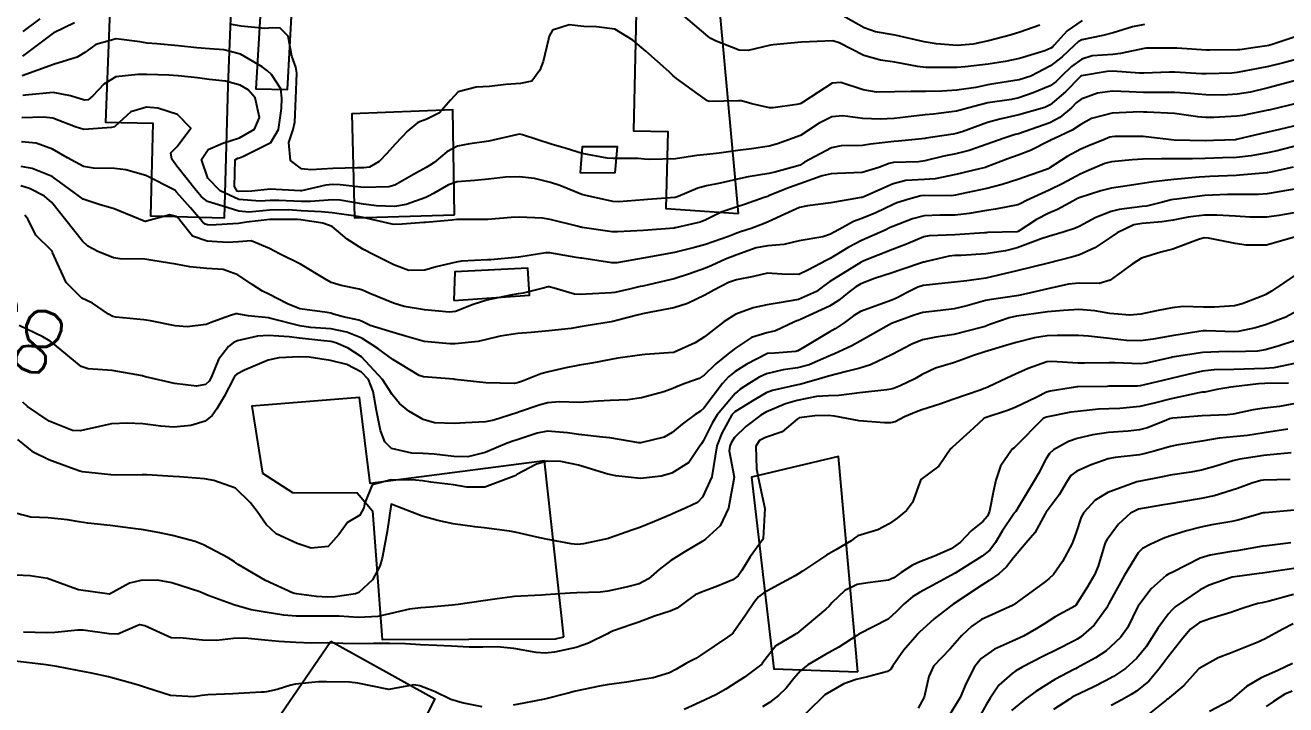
# Model space of a CAD drawing. Header units: metres. Extents: x 307586 to 320046, y 7427249 to 7434250.
# Drawn here: x 319581.3 to 319662.3, y 7429163.7 to 7429207.4 of the extents above; entities that cross this region are included whole.
import ezdxf
from ezdxf.enums import TextEntityAlignment as Align

# ---------------------------------------------------------------- set-up
doc = ezdxf.new("R2010")
doc.units = ezdxf.units.M
doc.header["$MEASUREMENT"] = 0
for name, color, linetype in [('Cotas', 45, 'Continuous'), ('Curvas de Nivel 1m', 11, 'Continuous'), ('Curvas de Nivel 5m', 15, 'Continuous'), ('Edificações', 30, 'Continuous')]:
    doc.layers.add(name, color=color, linetype=linetype)
doc.styles.add('Style-STANDARD', font='STANDARD.shx')

msp = doc.modelspace()

# ---------------------------------------------------------------- linework, layer by layer
at = {"layer": 'Curvas de Nivel 1m', "flags": 128}
for points, elevation in [([(319649.179, 7429207.669), (319648.224, 7429207.018), (319647.377, 7429206.078), (319647.274, 7429205.966), (319647.16, 7429205.884), (319646.79, 7429205.718), (319645.15, 7429205.236), (319644.233, 7429205.033), (319643.144, 7429204.873), (319641.675, 7429204.686), (319641.14, 7429204.648), (319640.66, 7429204.645), (319639.14, 7429204.662), (319638.603, 7429204.723), (319637.145, 7429204.988), (319636.231, 7429205.13), (319635.151, 7429205.42), (319633.573, 7429206.246), (319633.164, 7429206.366), (319631.163, 7429206.28), (319629.345, 7429206.113), (319629.16, 7429206.082), (319627.731, 7429205.738), (319627.154, 7429205.757), (319625.68, 7429206.342), (319625.337, 7429206.521), (319625.166, 7429206.637), (319623.443, 7429208.105)], 859), ([(319584.476, 7429207.524), (319583.153, 7429206.878), (319583.135, 7429206.869), (319583.111, 7429206.851), (319581.138, 7429205.374)], 858), ([(319582.249, 7429207.781), (319581.154, 7429206.974)], 859), ([(319653.177, 7429207.425), (319652.412, 7429207.258), (319651.171, 7429206.886), (319650.511, 7429206.705), (319649.167, 7429206.431), (319648.924, 7429206.303), (319648.672, 7429206.065), (319647.89, 7429205.334), (319647.143, 7429204.758), (319645.886, 7429204.099), (319645.13, 7429203.866), (319643.627, 7429203.626), (319643.127, 7429203.542), (319642.359, 7429203.376), (319641.123, 7429203.199), (319640.164, 7429203.128), (319639.122, 7429203.113), (319638.192, 7429203.119), (319637.122, 7429203.083), (319635.973, 7429203.069), (319635.123, 7429203.206), (319633.69, 7429203.681), (319633.127, 7429203.65), (319631.29, 7429202.452), (319631.113, 7429202.333), (319631.073, 7429202.32), (319630.863, 7429202.283), (319629.338, 7429202.069), (319629.109, 7429202.064), (319627.958, 7429202.312), (319627.299, 7429202.503), (319627.115, 7429202.516), (319625.238, 7429202.472), (319625.114, 7429202.508), (319624.527, 7429202.948), (319623.129, 7429203.935), (319622.896, 7429204.139), (319622.658, 7429204.377), (319621.153, 7429205.709), (319620.331, 7429206.408), (319619.17, 7429207.117), (319618.003, 7429207.269), (319617.171, 7429207.291), (319616.243, 7429207.389), (319615.169, 7429207.061), (319614.965, 7429206.672), (319614.914, 7429206.472), (319614.573, 7429205.044), (319614.349, 7429204.478), (319613.838, 7429203.771), (319613.124, 7429203.613), (319612.176, 7429203.557), (319611.122, 7429203.426), (319610.268, 7429203.382), (319609.118, 7429203.077), (319608.619, 7429202.545), (319607.913, 7429201.74), (319607.094, 7429201.33), (319606.532, 7429201.127), (319605.873, 7429200.578), (319605.074, 7429199.72), (319604.537, 7429199.127), (319604.047, 7429198.6), (319603.427, 7429198.238), (319603.059, 7429198.196), (319602.648, 7429198.206), (319601.058, 7429198.152), (319599.648, 7429198.064), (319599.058, 7429198.134), (319598.34, 7429198.667), (319598.237, 7429199.831), (319598.52, 7429200.666), (319598.616, 7429201.139), (319598.699, 7429202.664), (319598.757, 7429204.291), (319598.687, 7429204.667), (319598.425, 7429205.389), (319598.186, 7429206.675), (319597.672, 7429207.187), (319597.168, 7429207.202), (319596.694, 7429207.168), (319595.169, 7429207.312), (319594.458, 7429207.429)], 858), ([(319663.171, 7429206.733), (319661.384, 7429206.135), (319661.164, 7429206.076), (319661.034, 7429206.051), (319660.281, 7429205.929), (319659.31, 7429205.789), (319659.161, 7429205.781), (319657.353, 7429205.765), (319657.16, 7429205.771), (319655.257, 7429205.893), (319655.161, 7429205.894), (319653.285, 7429205.884), (319653.161, 7429205.871), (319651.645, 7429205.543), (319651.155, 7429205.493), (319649.814, 7429205.392), (319649.15, 7429205.182), (319648.494, 7429204.715), (319647.829, 7429204.073), (319647.481, 7429203.724), (319647.127, 7429203.475), (319646.039, 7429203.013), (319645.119, 7429202.701), (319644.63, 7429202.603), (319643.115, 7429202.371), (319642.226, 7429202.143), (319641.11, 7429201.85), (319639.628, 7429201.654), (319639.107, 7429201.604), (319637.845, 7429201.453), (319637.105, 7429201.375), (319636.211, 7429201.321), (319635.104, 7429201.369), (319633.808, 7429201.541), (319633.101, 7429201.483), (319632.283, 7429201.074), (319631.083, 7429200.28), (319629.616, 7429199.756), (319629.076, 7429199.602), (319627.951, 7429199.434), (319627.073, 7429199.319), (319625.871, 7429199.138), (319625.07, 7429199.069), (319624.428, 7429198.997), (319623.067, 7429198.776), (319621.411, 7429198.74), (319621.067, 7429198.768), (319620.678, 7429198.793), (319619.067, 7429198.803), (319618.669, 7429198.822), (319617.07, 7429199.119), (319616.054, 7429199.436), (319615.076, 7429199.731), (319613.245, 7429200.325), (319613.082, 7429200.359), (319612.935, 7429200.346), (319611.077, 7429199.92), (319609.854, 7429199.753), (319609.073, 7429199.597), (319608.382, 7429199.235), (319607.57, 7429198.555), (319607.271, 7429198.348), (319607.06, 7429198.23), (319606.25, 7429197.767), (319605.048, 7429197.089), (319604.668, 7429196.972), (319603.046, 7429196.943), (319601.534, 7429197.118), (319601.048, 7429197.138), (319600.608, 7429197.084), (319599.044, 7429196.723), (319598.986, 7429196.718), (319597.044, 7429196.822), (319595.86, 7429196.698), (319595.033, 7429196.672), (319594.931, 7429196.711), (319594.744, 7429197.006), (319594.785, 7429198.713), (319594.961, 7429198.814), (319595.064, 7429198.853), (319595.289, 7429198.93), (319597.074, 7429199.828), (319597.569, 7429200.675), (319597.764, 7429202.013), (319597.798, 7429202.673), (319597.73, 7429203.285), (319597.128, 7429204.195), (319596.869, 7429204.431), (319596.526, 7429204.696), (319595.145, 7429205.516), (319594.071, 7429205.794), (319593.144, 7429205.86), (319592.325, 7429205.923), (319591.146, 7429206.035), (319589.753, 7429206.167), (319589.147, 7429206.223), (319588.666, 7429206.305), (319587.15, 7429206.498), (319585.843, 7429206.126), (319585.141, 7429205.62), (319584.652, 7429205.321), (319583.133, 7429204.85), (319581.125, 7429204.114)], 857), ([(319663.153, 7429205.238), (319662.099, 7429204.955), (319661.145, 7429204.715), (319660.486, 7429204.583), (319659.139, 7429204.339), (319658.785, 7429204.297), (319657.137, 7429204.247), (319656.85, 7429204.251), (319655.138, 7429204.35), (319654.778, 7429204.354), (319653.137, 7429204.282), (319652.864, 7429204.287), (319651.139, 7429204.413), (319650.784, 7429204.398), (319649.134, 7429204.124), (319649.091, 7429204.103), (319649.052, 7429204.061), (319648.113, 7429203.08), (319647.115, 7429202.254), (319646.782, 7429202.085), (319645.108, 7429201.599), (319643.896, 7429201.331), (319643.103, 7429201.114), (319641.469, 7429200.527), (319641.095, 7429200.413), (319640.887, 7429200.37), (319639.595, 7429200.175), (319639.164, 7429200.107), (319639.092, 7429200.097), (319637.379, 7429199.907), (319637.088, 7429199.887), (319635.593, 7429199.715), (319635.084, 7429199.644), (319633.71, 7429199.61), (319633.075, 7429199.489), (319631.347, 7429198.557), (319631.064, 7429198.384), (319630.994, 7429198.351), (319630.78, 7429198.283), (319629.437, 7429197.919), (319629.058, 7429197.834), (319627.742, 7429197.627), (319627.054, 7429197.476), (319625.924, 7429197.209), (319625.05, 7429197.04), (319624.51, 7429196.894), (319623.235, 7429196.368), (319623.102, 7429196.309), (319623.042, 7429196.299), (319621.264, 7429196.172), (319621.039, 7429196.156), (319619.436, 7429196.017), (319619.037, 7429196.039), (319617.232, 7429196.438), (319617.043, 7429196.497), (319615.648, 7429197.06), (319615.051, 7429197.266), (319614.019, 7429197.515), (319613.054, 7429197.635), (319612.148, 7429197.598), (319611.052, 7429197.465), (319610.181, 7429197.399), (319609.051, 7429197.308), (319608.485, 7429197.11), (319607.53, 7429196.555), (319607.213, 7429196.386), (319607.039, 7429196.305), (319605.767, 7429195.844), (319605.03, 7429195.724), (319603.878, 7429195.754), (319603.032, 7429195.868), (319601.536, 7429196.132), (319601.036, 7429196.153), (319599.639, 7429196.049), (319599.034, 7429196.048), (319597.597, 7429196.112), (319597.034, 7429196.104), (319596.4, 7429196.056), (319595.027, 7429196.166), (319593.836, 7429196.722), (319593.045, 7429197.535), (319592.631, 7429198.736), (319593.069, 7429199.377), (319594.009, 7429199.785), (319595.077, 7429200.129), (319596.033, 7429200.696), (319596.355, 7429201.43), (319596.067, 7429202.696), (319595.619, 7429203.206), (319595.121, 7429203.512), (319594.172, 7429203.768), (319593.124, 7429203.886), (319592.364, 7429203.98), (319591.126, 7429204.116), (319590.526, 7429204.165), (319589.127, 7429204.21), (319588.54, 7429204.202), (319587.125, 7429204.046), (319586.358, 7429203.58), (319585.657, 7429202.825), (319585.363, 7429202.572), (319585.109, 7429202.549), (319584.216, 7429202.839), (319583.115, 7429203.046), (319581.334, 7429202.877), (319581.15, 7429202.842)], 856), ([(319663.118, 7429202.387), (319661.166, 7429201.919), (319661.113, 7429201.907), (319659.478, 7429201.568), (319659.109, 7429201.518), (319657.623, 7429201.44), (319657.108, 7429201.431), (319656.612, 7429201.472), (319655.11, 7429201.689), (319653.333, 7429201.785), (319653.111, 7429201.791), (319652.9, 7429201.802), (319651.11, 7429201.711), (319649.783, 7429201.377), (319649.102, 7429200.994), (319648.534, 7429200.63), (319647.356, 7429200.077), (319647.177, 7429199.994), (319647.091, 7429199.945), (319645.87, 7429199.309), (319645.076, 7429199.008), (319644.412, 7429198.778), (319643.065, 7429198.263), (319642.966, 7429198.23), (319642.578, 7429198.137), (319641.059, 7429197.771), (319639.73, 7429197.499), (319639.056, 7429197.451), (319637.865, 7429197.382), (319637.053, 7429197.174), (319635.153, 7429196.337), (319635.044, 7429196.297), (319634.986, 7429196.288), (319634.629, 7429196.234), (319633.286, 7429196.001), (319633.038, 7429195.95), (319631.537, 7429195.771), (319631.034, 7429195.653), (319630.087, 7429195.23), (319629.019, 7429194.73), (319628.714, 7429194.607), (319627.928, 7429194.311), (319627.248, 7429194.081), (319627.01, 7429193.999), (319626.469, 7429193.79), (319625.002, 7429193.286), (319624.277, 7429193.08), (319622.997, 7429192.768), (319620.993, 7429192.4), (319619.3, 7429192.105), (319618.988, 7429192.093), (319617.045, 7429192.387), (319616.992, 7429192.395), (319616.698, 7429192.444), (319615.224, 7429192.695), (319614.996, 7429192.73), (319614.738, 7429192.73), (319613.131, 7429192.489), (319613.011, 7429192.472), (319612.993, 7429192.467), (319611.212, 7429192.294), (319610.989, 7429192.28), (319609.329, 7429192.196), (319608.987, 7429192.149), (319607.701, 7429191.834), (319606.979, 7429191.625), (319605.943, 7429191.611), (319604.984, 7429191.966), (319603.707, 7429192.603), (319602.997, 7429192.982), (319601.99, 7429193.612), (319601.011, 7429194.426), (319600.418, 7429194.646), (319599.016, 7429194.871), (319598.791, 7429194.888), (319597.016, 7429194.876), (319595.516, 7429194.702), (319595.012, 7429194.624), (319593.211, 7429194.528), (319593.011, 7429194.532), (319592.861, 7429194.582), (319592.7, 7429194.735), (319591.918, 7429195.642), (319591.032, 7429196.648), (319590.909, 7429196.761), (319589.047, 7429197.703), (319587.772, 7429198.073), (319587.053, 7429198.166), (319585.697, 7429198.177), (319585.055, 7429198.288), (319584.022, 7429198.84), (319583.069, 7429199.413), (319582.006, 7429199.799), (319581.073, 7429199.878)], 854), ([(319663.104, 7429200.975), (319661.856, 7429200.664), (319661.099, 7429200.497), (319660.628, 7429200.394), (319659.094, 7429200.02), (319659.025, 7429200.009), (319657.601, 7429199.955), (319657.113, 7429199.939), (319657.093, 7429199.939), (319655.093, 7429199.99), (319653.095, 7429200.225), (319651.281, 7429200.223), (319651.095, 7429200.204), (319650.965, 7429200.17), (319650.66, 7429200.044), (319649.544, 7429199.597), (319649.083, 7429199.394), (319648.221, 7429198.923), (319647.064, 7429198.172), (319647.004, 7429198.141), (319646.831, 7429198.083), (319645.056, 7429197.455), (319644.051, 7429197.122), (319643.05, 7429196.88), (319641.421, 7429196.529), (319641.046, 7429196.439), (319640.798, 7429196.41), (319639.045, 7429196.421), (319638.824, 7429196.404), (319638.043, 7429196.19), (319637.286, 7429195.951), (319637.038, 7429195.852), (319635.925, 7429195.321), (319635.024, 7429194.956), (319634.504, 7429194.752), (319633.569, 7429194.244), (319633.216, 7429194.043), (319633.01, 7429193.94), (319632.528, 7429193.777), (319631.005, 7429193.504), (319630.014, 7429193.279), (319629.002, 7429193.184), (319628.254, 7429193.054), (319626.996, 7429192.619), (319626.267, 7429192.331), (319625.399, 7429191.931), (319624.984, 7429191.75), (319623.957, 7429191.382), (319622.973, 7429191.073), (319622.414, 7429190.935), (319620.966, 7429190.605), (319620.8, 7429190.567), (319620.104, 7429190.409), (319619.179, 7429190.2), (319618.96, 7429190.167), (319617.321, 7429190.075), (319616.959, 7429190.053), (319616.59, 7429190.077), (319615.27, 7429190.465), (319614.964, 7429190.546), (319614.889, 7429190.545), (319614.576, 7429190.474), (319613.291, 7429190.155), (319612.959, 7429190.095), (319612.473, 7429190.012), (319610.955, 7429189.693), (319610.065, 7429189.415), (319608.947, 7429188.978), (319608.56, 7429188.931), (319606.948, 7429189.072), (319605.651, 7429189.281), (319604.952, 7429189.495), (319603.434, 7429190.13), (319602.96, 7429190.332), (319602.745, 7429190.398), (319601.591, 7429190.631), (319600.966, 7429190.829), (319600.544, 7429191.07), (319598.983, 7429192.014), (319597.631, 7429192.674), (319596.996, 7429193.024), (319595.81, 7429193.507), (319595, 7429193.456), (319594.309, 7429193.408), (319593.001, 7429193.499), (319592.064, 7429193.804), (319591.299, 7429194.756), (319591.182, 7429194.925), (319591.016, 7429195.067), (319590.603, 7429195.178), (319589.092, 7429194.779), (319589.033, 7429194.76), (319589.013, 7429194.76), (319588.945, 7429194.781), (319587.021, 7429195.559), (319586.055, 7429195.846), (319585.027, 7429196.199), (319584.153, 7429196.839), (319583.045, 7429197.646), (319581.754, 7429198.168), (319581.054, 7429198.298)], 853), ([(319663.089, 7429199.657), (319661.693, 7429199.301), (319661.081, 7429199.158), (319660.039, 7429198.97), (319659.077, 7429198.877), (319658.188, 7429198.837), (319657.076, 7429198.811), (319656.258, 7429198.789), (319655.075, 7429198.777), (319654.281, 7429198.792), (319653.074, 7429198.757), (319652.382, 7429198.712), (319651.071, 7429198.592), (319650.639, 7429198.475), (319649.632, 7429198.054), (319649.232, 7429197.887), (319649.06, 7429197.806), (319647.93, 7429197.195), (319647.05, 7429196.76), (319645.614, 7429196.101), (319645.239, 7429195.908), (319645.039, 7429195.827), (319643.607, 7429195.551), (319643.033, 7429195.462), (319641.916, 7429195.26), (319641.028, 7429195.165), (319640.039, 7429195.159), (319639.027, 7429195.11), (319638.282, 7429194.929), (319637.016, 7429194.435), (319636.854, 7429194.363), (319636.519, 7429194.207), (319635.006, 7429193.522), (319634.156, 7429193.084), (319632.994, 7429192.384), (319632.738, 7429192.254), (319631.604, 7429191.65), (319630.979, 7429191.343), (319629.901, 7429191.369), (319628.98, 7429191.423), (319628.067, 7429191.218), (319626.973, 7429190.997), (319626.465, 7429190.833), (319625.526, 7429190.342), (319624.96, 7429190.026), (319623.83, 7429189.485), (319622.951, 7429189.211), (319621.479, 7429188.923), (319620.947, 7429188.815), (319620.615, 7429188.735), (319619.363, 7429188.416), (319619.039, 7429188.322), (319618.942, 7429188.3), (319617.326, 7429188.049), (319616.938, 7429187.977), (319616.36, 7429187.871), (319614.935, 7429187.723), (319613.789, 7429187.627), (319612.933, 7429187.547), (319611.803, 7429187.378), (319610.929, 7429187.17), (319610.404, 7429187.05), (319608.926, 7429186.894), (319608.586, 7429186.883), (319606.928, 7429187.04), (319605.737, 7429187.384), (319604.933, 7429187.613), (319603.472, 7429188.07), (319602.94, 7429188.325), (319602.73, 7429188.402), (319601.727, 7429188.628), (319601.111, 7429188.804), (319600.945, 7429188.853), (319600.692, 7429188.896), (319598.948, 7429189.151), (319598.164, 7429189.454), (319596.957, 7429190.086), (319596.554, 7429190.281), (319595.89, 7429190.696), (319594.972, 7429191.324), (319594.033, 7429191.663), (319592.978, 7429191.723), (319591.878, 7429191.848), (319590.982, 7429192.003), (319589.505, 7429192.255), (319588.986, 7429192.326), (319587.419, 7429192.363), (319586.987, 7429192.422), (319585.981, 7429192.815), (319585.343, 7429193.171), (319584.999, 7429193.488), (319583.922, 7429194.841), (319583.024, 7429195.975), (319582.557, 7429196.386), (319581.581, 7429196.872), (319581.035, 7429197.04)], 852), ([(319662.727, 7429198.236), (319661.282, 7429197.917), (319661.063, 7429197.882), (319659.273, 7429197.725), (319659.061, 7429197.717), (319657.367, 7429197.649), (319657.06, 7429197.631), (319656.687, 7429197.593), (319655.058, 7429197.451), (319653.747, 7429197.312), (319653.055, 7429197.195), (319652.078, 7429197.05), (319651.052, 7429196.901), (319650.379, 7429196.717), (319649.045, 7429196.294), (319648.878, 7429196.228), (319648.581, 7429196.065), (319647.585, 7429195.524), (319647.031, 7429195.279), (319646.236, 7429194.88), (319645.069, 7429194.109), (319645.013, 7429194.092), (319643.099, 7429194.042), (319643.012, 7429194.035), (319642.905, 7429194.024), (319641.01, 7429193.891), (319639.358, 7429193.828), (319639.009, 7429193.759), (319637.894, 7429193.301), (319637.001, 7429192.96), (319635.157, 7429192.228), (319634.992, 7429192.146), (319633.804, 7429191.419), (319632.972, 7429190.887), (319632.599, 7429190.625), (319632.12, 7429190.263), (319630.957, 7429189.735), (319629.722, 7429189.525), (319628.954, 7429189.405), (319628.062, 7429189.199), (319626.948, 7429188.801), (319626.198, 7429188.331), (319624.933, 7429187.335), (319624.335, 7429186.95), (319623.05, 7429186.369), (319622.958, 7429186.334), (319622.922, 7429186.331), (319621.12, 7429186.197), (319620.92, 7429186.179), (319619.363, 7429185.968), (319618.915, 7429185.887), (319617.694, 7429185.65), (319616.909, 7429185.529), (319616.017, 7429185.342), (319614.902, 7429185.088), (319614.413, 7429184.962), (319613.235, 7429184.487), (319612.98, 7429184.401), (319612.892, 7429184.374), (319612.737, 7429184.338), (319610.892, 7429184.386), (319609.506, 7429184.534), (319608.894, 7429184.606), (319608.825, 7429184.61), (319606.896, 7429184.763), (319606.604, 7429184.858), (319604.912, 7429185.894), (319603.96, 7429186.6), (319602.929, 7429187.248), (319601.958, 7429187.649), (319600.935, 7429187.854), (319599.639, 7429187.95), (319598.937, 7429188.055), (319597.091, 7429188.529), (319596.941, 7429188.562), (319595.631, 7429188.7), (319595.034, 7429188.799), (319594.944, 7429188.817), (319594.839, 7429188.816), (319594.504, 7429188.714), (319593.363, 7429188.299), (319592.934, 7429188.14), (319591.704, 7429187.975), (319590.932, 7429188.038), (319589.347, 7429188.366), (319588.938, 7429188.443), (319587.126, 7429188.612), (319586.941, 7429188.653), (319586.652, 7429188.804), (319585.629, 7429189.499), (319584.953, 7429189.819), (319583.942, 7429190.84), (319583.073, 7429192.767), (319583.034, 7429192.85), (319582.993, 7429192.9), (319582.003, 7429193.866), (319581.511, 7429194.873), (319581.295, 7429195.155)], 851), ([(319663.035, 7429195.361), (319661.803, 7429195.136), (319661.029, 7429195.022), (319659.936, 7429195.024), (319659.03, 7429195.103), (319657.816, 7429195.167), (319657.031, 7429195.155), (319655.979, 7429195.026), (319655.026, 7429194.835), (319654.3, 7429194.722), (319653.022, 7429194.629), (319652.505, 7429194.533), (319651.423, 7429194.034), (319651.01, 7429193.748), (319649.996, 7429193.057), (319648.998, 7429192.608), (319648.578, 7429192.484), (319646.993, 7429192.08), (319644.988, 7429191.593), (319643.812, 7429191.295), (319642.983, 7429191.12), (319641.781, 7429190.948), (319640.98, 7429190.852), (319640.364, 7429190.781), (319638.977, 7429190.637), (319638.618, 7429190.542), (319637.942, 7429190.19), (319637.307, 7429189.858), (319636.966, 7429189.708), (319636.177, 7429189.428), (319634.95, 7429188.959), (319634.496, 7429188.686), (319633.888, 7429188.241), (319633.319, 7429187.866), (319632.937, 7429187.634), (319631.323, 7429186.67), (319630.924, 7429186.438), (319630.802, 7429186.404), (319629.426, 7429186.295), (319628.956, 7429186.266), (319628.922, 7429186.259), (319627.649, 7429185.575), (319626.905, 7429185.113), (319626.463, 7429184.763), (319626.086, 7429184.332), (319624.877, 7429182.746), (319624.673, 7429182.554), (319624.339, 7429182.355), (319623.491, 7429181.737), (319622.855, 7429181.183), (319622.339, 7429180.89), (319620.845, 7429180.529), (319620.718, 7429180.528), (319618.849, 7429180.848), (319618.381, 7429180.893), (319616.852, 7429181.055), (319616.141, 7429181.163), (319614.855, 7429181.268), (319614.174, 7429181.156), (319612.846, 7429180.702), (319612.687, 7429180.651), (319612.251, 7429180.499), (319610.837, 7429179.905), (319609.736, 7429179.629), (319608.834, 7429179.656), (319607.581, 7429179.807), (319606.836, 7429179.85), (319606.136, 7429179.871), (319604.839, 7429180.164), (319604.395, 7429180.594), (319604.131, 7429181.32), (319603.868, 7429182.6), (319603.663, 7429183.825), (319603.345, 7429184.605), (319602.9, 7429185.076), (319601.972, 7429185.559), (319600.911, 7429185.83), (319599.539, 7429186.028), (319598.914, 7429186.057), (319597.587, 7429185.993), (319596.905, 7429185.845), (319595.394, 7429185.199), (319594.895, 7429184.949), (319594.772, 7429184.834), (319594.707, 7429184.712), (319594.096, 7429183.503), (319593.606, 7429182.723), (319593.31, 7429182.281), (319592.861, 7429181.922), (319591.951, 7429181.649), (319590.854, 7429181.529), (319590.016, 7429181.607), (319588.858, 7429181.753), (319587.852, 7429181.797), (319586.857, 7429181.756), (319586.085, 7429181.581), (319584.85, 7429181.296), (319584.354, 7429181.331), (319582.859, 7429181.93), (319581.459, 7429182.871), (319581.151, 7429183.151)], 849), ([(319662.88, 7429193.76), (319661.006, 7429193.223), (319659.705, 7429193.234), (319659.007, 7429193.35), (319657.285, 7429193.683), (319657.01, 7429193.702), (319656.645, 7429193.601), (319655.003, 7429192.982), (319654.225, 7429192.773), (319652.997, 7429192.388), (319652.379, 7429192.019), (319650.982, 7429190.98), (319650.266, 7429190.761), (319648.98, 7429190.79), (319648.31, 7429190.736), (319646.976, 7429190.43), (319645.574, 7429190.101), (319645.083, 7429189.997), (319644.971, 7429189.978), (319643.349, 7429189.744), (319642.966, 7429189.666), (319641.768, 7429189.341), (319640.958, 7429189.136), (319640.092, 7429189.032), (319638.954, 7429188.91), (319638.395, 7429188.742), (319636.943, 7429188.2), (319634.931, 7429187.071), (319634.392, 7429186.771), (319633.286, 7429186.246), (319633.022, 7429186.148), (319632.921, 7429186.105), (319631.64, 7429185.541), (319630.909, 7429185.345), (319629.983, 7429185.213), (319628.903, 7429184.966), (319628.448, 7429184.756), (319627.76, 7429184.311), (319627.229, 7429183.977), (319626.887, 7429183.693), (319625.747, 7429182.337), (319625.414, 7429181.792), (319624.847, 7429180.628), (319624.735, 7429180.461), (319624.654, 7429180.352), (319623.933, 7429179.258), (319622.825, 7429178.573), (319622.15, 7429178.38), (319620.821, 7429178.235), (319619.229, 7429178.416), (319618.824, 7429178.494), (319618.726, 7429178.518), (319616.83, 7429179.102), (319615.698, 7429179.323), (319614.832, 7429179.349), (319614.15, 7429179.156), (319612.885, 7429178.489), (319612.85, 7429178.462), (319612.822, 7429178.43), (319612.717, 7429178.387), (319610.815, 7429177.685), (319609.677, 7429177.669), (319608.816, 7429177.825), (319607.363, 7429178.009), (319606.818, 7429178.089), (319606.38, 7429178.128), (319604.819, 7429178.154), (319603.589, 7429177.829), (319603.097, 7429176.607), (319603.054, 7429176.353), (319602.792, 7429175.885), (319602.008, 7429175.399), (319601.452, 7429174.63), (319600.765, 7429173.872), (319599.665, 7429173.75), (319598.767, 7429174.056), (319597.433, 7429174.673), (319596.779, 7429175.276), (319596.211, 7429176.113), (319595.765, 7429176.695), (319594.807, 7429177.62), (319593.424, 7429178.114), (319592.815, 7429178.225), (319591.22, 7429178.351), (319590.817, 7429178.362), (319589.126, 7429178.47), (319588.818, 7429178.48), (319587.159, 7429178.455), (319586.818, 7429178.474), (319584.98, 7429178.668), (319584.821, 7429178.7), (319584.46, 7429178.834), (319582.829, 7429179.427), (319581.873, 7429179.904), (319580.841, 7429180.736)], 848), ([(319662.988, 7429191.386), (319661.335, 7429190.274), (319660.974, 7429190.072), (319660.876, 7429190.019), (319660.678, 7429189.923), (319659.446, 7429189.455), (319658.964, 7429189.342), (319657.675, 7429189.241), (319656.962, 7429189.253), (319655.659, 7429189.283), (319654.961, 7429189.211), (319653.944, 7429189.014), (319652.955, 7429188.798), (319652.247, 7429188.727), (319650.955, 7429188.849), (319649.989, 7429189.018), (319648.959, 7429189.103), (319647.99, 7429189.037), (319646.956, 7429188.938), (319646.203, 7429188.842), (319644.951, 7429188.663), (319644.497, 7429188.567), (319643.242, 7429188.127), (319643.027, 7429188.045), (319642.942, 7429188.015), (319642.775, 7429187.967), (319640.936, 7429187.485), (319639.786, 7429187.319), (319638.933, 7429187.157), (319638.239, 7429186.877), (319636.968, 7429186.2), (319636.937, 7429186.185), (319635.593, 7429185.54), (319634.909, 7429185.329), (319634.037, 7429185.107), (319632.901, 7429184.809), (319632.47, 7429184.686), (319631.042, 7429184.278), (319630.893, 7429184.246), (319629.285, 7429183.9), (319628.887, 7429183.742), (319627.979, 7429183.212), (319626.875, 7429182.53), (319626.682, 7429182.323), (319626.034, 7429181.154), (319625.721, 7429180.337), (319625.507, 7429179.017), (319625.4, 7429178.341), (319624.81, 7429177.029), (319624.469, 7429176.691), (319623.752, 7429176.361), (319623.1, 7429176.066), (319622.796, 7429175.932), (319621.708, 7429175.467), (319620.783, 7429175.09), (319620.272, 7429174.914), (319618.868, 7429174.419), (319618.799, 7429174.393), (319618.773, 7429174.385), (319617.161, 7429174.044), (319616.769, 7429174.003), (319616.357, 7429174.035), (319614.772, 7429174.334), (319614.156, 7429174.476), (319612.778, 7429174.797), (319612.416, 7429174.857), (319610.781, 7429175.063), (319610.172, 7429175.137), (319608.785, 7429175.324), (319607.805, 7429175.532), (319606.792, 7429175.809), (319604.803, 7429176.59), (319604.544, 7429174.825), (319604.505, 7429174.593), (319604.227, 7429173.126), (319604.086, 7429172.597), (319603.612, 7429171.729), (319602.727, 7429170.904), (319602.52, 7429170.819), (319601.222, 7429170.633), (319600.723, 7429170.615), (319600.015, 7429170.647), (319598.725, 7429170.816), (319598.512, 7429170.876), (319596.738, 7429171.685), (319594.984, 7429172.707), (319594.848, 7429172.803), (319594.755, 7429172.875), (319594.34, 7429173.131), (319592.765, 7429173.976), (319592.221, 7429174.192), (319590.771, 7429174.578), (319589.858, 7429174.769), (319588.775, 7429174.959), (319588.57, 7429174.987), (319586.777, 7429175.211), (319585.328, 7429175.372), (319584.779, 7429175.456), (319584.032, 7429175.586), (319582.781, 7429175.708), (319581.675, 7429175.76), (319580.784, 7429175.996)], 847), ([(319662.959, 7429188.986), (319662.249, 7429188.605), (319660.946, 7429188.107), (319660.803, 7429188.063), (319660.3, 7429187.926), (319659.196, 7429187.682), (319658.94, 7429187.664), (319657.167, 7429187.732), (319656.941, 7429187.725), (319656.662, 7429187.686), (319654.937, 7429187.404), (319653.74, 7429187.197), (319652.934, 7429187.089), (319652.015, 7429187.105), (319650.935, 7429187.235), (319649.595, 7429187.394), (319648.937, 7429187.425), (319647.58, 7429187.431), (319646.936, 7429187.407), (319646.113, 7429187.27), (319644.932, 7429186.973), (319644.271, 7429186.775), (319642.925, 7429186.369), (319642.191, 7429186.141), (319641.281, 7429185.791), (319640.916, 7429185.674), (319639.761, 7429185.321), (319638.904, 7429184.916), (319638.435, 7429184.65), (319637.485, 7429184.194), (319637.069, 7429184.02), (319636.891, 7429183.974), (319636.631, 7429183.945), (319634.888, 7429183.746), (319633.558, 7429183.572), (319632.886, 7429183.557), (319632.127, 7429183.503), (319630.883, 7429183.255), (319630.131, 7429183.037), (319628.875, 7429182.492), (319628.75, 7429182.425), (319628.555, 7429182.303), (319627.588, 7429181.587), (319626.851, 7429180.867), (319626.634, 7429180.536), (319626.553, 7429180.324), (319626.523, 7429180.008), (319626.823, 7429178.32), (319626.474, 7429176.325), (319625.926, 7429175.193), (319625.003, 7429174.347), (319624.771, 7429174.192), (319623.628, 7429173.498), (319622.759, 7429172.967), (319622.026, 7429172.381), (319621.341, 7429171.794), (319620.739, 7429171.46), (319619.897, 7429171.247), (319618.732, 7429171.002), (319618.226, 7429170.929), (319616.73, 7429170.882), (319616.307, 7429170.869), (319614.727, 7429170.763), (319614.459, 7429170.741), (319612.725, 7429170.652), (319612.58, 7429170.638), (319611.62, 7429170.507), (319610.721, 7429170.376), (319609.109, 7429170.146), (319608.719, 7429170.099), (319607.314, 7429169.957), (319606.716, 7429169.915), (319605.989, 7429169.844), (319604.712, 7429169.545), (319603.943, 7429169.365), (319602.71, 7429169.313), (319601.462, 7429169.381), (319600.71, 7429169.396), (319599.974, 7429169.384), (319598.71, 7429169.382), (319597.923, 7429169.455), (319596.712, 7429169.636), (319595.823, 7429169.803), (319594.717, 7429170.12), (319593.063, 7429170.727), (319592.725, 7429170.867), (319592.516, 7429170.944), (319590.734, 7429171.522), (319589.812, 7429171.694), (319588.736, 7429171.681), (319588.016, 7429171.505), (319586.723, 7429170.8), (319584.727, 7429171.086), (319584.362, 7429171.2), (319582.737, 7429171.805), (319581.629, 7429171.978), (319580.74, 7429172.027)], 846), ([(319662.919, 7429185.644), (319661.483, 7429185.343), (319660.914, 7429185.301), (319659.575, 7429185.272), (319658.913, 7429185.251), (319657.649, 7429185.216), (319656.91, 7429185.129), (319655.962, 7429184.919), (319654.903, 7429184.668), (319654.359, 7429184.537), (319652.896, 7429184.19), (319652.74, 7429184.168), (319650.895, 7429184.161), (319650.778, 7429184.158), (319648.894, 7429184.126), (319648.835, 7429184.119), (319648.469, 7429184.064), (319647.121, 7429183.848), (319646.89, 7429183.775), (319646.258, 7429183.461), (319644.88, 7429182.795), (319644.392, 7429182.601), (319642.943, 7429182.129), (319642.894, 7429182.108), (319642.873, 7429182.093), (319642.2, 7429181.473), (319640.854, 7429180.246), (319640.804, 7429180.21), (319640.755, 7429180.161), (319639.966, 7429179.038), (319638.823, 7429178.18), (319638.293, 7429176.701), (319637.903, 7429176.189), (319637.296, 7429175.694), (319636.79, 7429175.325), (319636.048, 7429174.947), (319634.778, 7429174.551), (319634.588, 7429174.419), (319634.346, 7429174.234), (319633.356, 7429173.656), (319632.763, 7429173.302), (319631.212, 7429172.273), (319630.931, 7429172.097), (319630.749, 7429171.991), (319629.642, 7429171.389), (319628.732, 7429170.893), (319628.403, 7429170.628), (319628.136, 7429170.306), (319627.569, 7429169.456), (319626.768, 7429168.319), (319626.739, 7429168.283), (319626.702, 7429168.246), (319626.414, 7429168.039), (319624.688, 7429166.877), (319624.362, 7429166.677), (319623.783, 7429166.359), (319623.079, 7429165.964), (319622.674, 7429165.753), (319621.623, 7429165.431), (319620.666, 7429165.272), (319619.919, 7429165.153), (319618.661, 7429164.977), (319618.189, 7429164.896), (319616.655, 7429164.568), (319616.551, 7429164.545), (319616.174, 7429164.447), (319614.649, 7429164.055), (319613.327, 7429163.802), (319612.645, 7429163.668)], 844), ([(319662.434, 7429184.363), (319660.899, 7429184.336), (319660.506, 7429184.317), (319658.896, 7429184.129), (319658.727, 7429184.11), (319657.819, 7429183.951), (319657.054, 7429183.795), (319656.891, 7429183.778), (319656.674, 7429183.747), (319654.887, 7429183.354), (319653.808, 7429183.076), (319652.881, 7429182.865), (319651.59, 7429182.739), (319650.88, 7429182.723), (319650.231, 7429182.695), (319648.878, 7429182.552), (319648.449, 7429182.492), (319646.874, 7429182.188), (319646.664, 7429182.083), (319644.854, 7429180.248), (319644.783, 7429180.181), (319644.692, 7429180.112), (319643.929, 7429179.026), (319643.632, 7429178.122), (319643.49, 7429177.449), (319643.234, 7429176.126), (319643.106, 7429175.819), (319642.793, 7429175.466), (319642.055, 7429174.869), (319641.373, 7429174.151), (319640.769, 7429173.726), (319639.688, 7429173.247), (319638.76, 7429172.881), (319638.279, 7429172.664), (319637.565, 7429172.192), (319637.091, 7429171.855), (319636.745, 7429171.704), (319635.425, 7429171.537), (319634.741, 7429171.429), (319633.938, 7429171.035), (319633.102, 7429170.246), (319632.928, 7429170.041), (319632.719, 7429169.831), (319630.847, 7429168.278), (319630.702, 7429168.195), (319629.515, 7429167.472), (319628.684, 7429166.411), (319628.641, 7429166.343), (319628.601, 7429166.301), (319627.507, 7429165.475), (319626.662, 7429164.922), (319626.289, 7429164.695), (319625.654, 7429164.335), (319624.648, 7429163.856), (319623.618, 7429163.386)], 843), ([(319662.885, 7429183.051), (319661.839, 7429182.862), (319660.881, 7429182.761), (319660.163, 7429182.644), (319658.877, 7429182.378), (319658.489, 7429182.332), (319656.876, 7429182.27), (319654.998, 7429182.112), (319654.874, 7429182.09), (319654.795, 7429182.069), (319654.591, 7429181.993), (319653.382, 7429181.491), (319652.866, 7429181.354), (319652.122, 7429181.278), (319650.864, 7429181.19), (319649.866, 7429181.047), (319648.86, 7429180.811), (319648.31, 7429180.614), (319647.332, 7429180.075), (319647.078, 7429179.849), (319646.844, 7429179.476), (319646.366, 7429178.551), (319646.105, 7429178.091), (319645.077, 7429176.377), (319644.909, 7429176.108), (319644.864, 7429176.047), (319644.801, 7429175.962), (319644.052, 7429174.85), (319643.61, 7429174.122), (319643.26, 7429173.633), (319642.764, 7429173.24), (319641.026, 7429172.156), (319640.751, 7429171.992), (319639.565, 7429171.351), (319638.74, 7429170.915), (319638.288, 7429170.634), (319637.743, 7429170.19), (319637.245, 7429169.667), (319636.713, 7429169.189), (319634.842, 7429168.228), (319634.702, 7429168.148), (319633.549, 7429167.386), (319632.69, 7429166.914), (319631.574, 7429166.267), (319631.087, 7429165.864), (319630.669, 7429165.375), (319630.178, 7429164.767), (319629.688, 7429164.29), (319629.104, 7429163.84), (319628.645, 7429163.551)], 842), ([(319662.376, 7429181.406), (319660.865, 7429181.164), (319659.793, 7429181.002), (319658.863, 7429180.917), (319657.981, 7429180.829), (319656.86, 7429180.637), (319655.243, 7429180.371), (319654.856, 7429180.293), (319654.617, 7429180.23), (319653.796, 7429180.001), (319653.058, 7429179.8), (319652.849, 7429179.766), (319651.289, 7429179.591), (319650.845, 7429179.498), (319649.766, 7429179.124), (319648.833, 7429178.718), (319648.454, 7429178.438), (319648.208, 7429178.066), (319647.696, 7429177.189), (319646.863, 7429176.079), (319646.837, 7429176.045), (319646.801, 7429175.962), (319646.133, 7429174.739), (319645.589, 7429174.098), (319644.763, 7429173.127), (319644.315, 7429172.557), (319643.837, 7429172.119), (319643.198, 7429171.676), (319642.745, 7429171.379), (319640.89, 7429170.158), (319640.8, 7429170.091), (319640.731, 7429170.04), (319639.668, 7429169.221), (319638.705, 7429168.328), (319638.634, 7429168.251), (319638.573, 7429168.181), (319637.702, 7429167.181), (319637.021, 7429166.197), (319636.887, 7429165.99), (319636.677, 7429165.837), (319635.405, 7429165.486), (319634.669, 7429165.328), (319633.873, 7429165.03), (319632.654, 7429164.333), (319632.61, 7429164.294), (319632.563, 7429164.251), (319630.634, 7429162.36)], 841), ([(319662.541, 7429178.18), (319660.826, 7429178.128), (319660.643, 7429178.104), (319660.08, 7429177.927), (319659.157, 7429177.599), (319658.818, 7429177.481), (319657.644, 7429177.122), (319656.813, 7429176.944), (319655.562, 7429176.731), (319654.809, 7429176.606), (319654.276, 7429176.528), (319652.805, 7429176.257), (319652.277, 7429176.018), (319651.521, 7429175.3), (319650.777, 7429174.312), (319650.672, 7429174.144), (319650.63, 7429174.041), (319650.196, 7429172.608), (319649.965, 7429172.048), (319649.518, 7429171.279), (319648.751, 7429170.06), (319647.452, 7429169.343), (319646.715, 7429168.879), (319646.231, 7429168.566), (319645.403, 7429168.099), (319644.7, 7429167.787), (319643.539, 7429167.277), (319642.688, 7429166.674), (319642.256, 7429166.136), (319641.733, 7429165.078), (319641.334, 7429164.15), (319640.641, 7429163.012)], 839), ([(319662.806, 7429176.201), (319660.921, 7429176.036), (319660.804, 7429176.021), (319660.723, 7429176.002), (319660.463, 7429175.923), (319659.18, 7429175.553), (319658.796, 7429175.466), (319657.496, 7429175.249), (319656.79, 7429175.118), (319655.881, 7429174.879), (319654.781, 7429174.529), (319654.388, 7429174.385), (319653.544, 7429174.002), (319653.045, 7429173.733), (319652.767, 7429173.453), (319651.905, 7429172.023), (319650.895, 7429170.198), (319650.809, 7429170.039), (319650.785, 7429169.986), (319650.731, 7429169.895), (319649.955, 7429168.807), (319649.1, 7429168.056), (319648.855, 7429167.905), (319648.701, 7429167.821), (319647.535, 7429167.231), (319646.69, 7429166.808), (319645.326, 7429166.1), (319644.921, 7429165.865), (319644.677, 7429165.699), (319643.838, 7429164.945), (319643.262, 7429164.124), (319643.038, 7429163.737), (319642.642, 7429163.051)], 838), ([(319662.574, 7429174.095), (319661.041, 7429173.916), (319660.772, 7429173.877), (319659.112, 7429173.594), (319658.769, 7429173.543), (319657.405, 7429173.315), (319656.764, 7429173.106), (319654.991, 7429172.223), (319654.754, 7429172.108), (319654.676, 7429172.068), (319654.568, 7429171.992), (319653.601, 7429171.145), (319652.753, 7429170.01), (319652.732, 7429169.972), (319652.084, 7429168.648), (319651.65, 7429168.026), (319650.694, 7429167.139), (319650.034, 7429166.702), (319648.853, 7429166.058), (319648.74, 7429166.001), (319648.682, 7429165.972), (319647.42, 7429165.324), (319646.665, 7429164.853), (319646.206, 7429164.541), (319645.588, 7429164.096), (319644.645, 7429163.33)], 837), ([(319662.759, 7429172.451), (319661.03, 7429172.19), (319660.755, 7429172.156), (319660.548, 7429172.129), (319659.129, 7429171.936), (319658.806, 7429171.885), (319658.752, 7429171.873), (319657.331, 7429171.37), (319656.744, 7429171.086), (319655.152, 7429169.984), (319654.934, 7429169.783), (319654.726, 7429169.547), (319654.061, 7429168.648), (319653.66, 7429168), (319653.281, 7429167.42), (319652.69, 7429166.687), (319651.956, 7429166.021), (319651.19, 7429165.517), (319650.671, 7429165.232), (319649.876, 7429164.831), (319648.656, 7429164.236), (319648.544, 7429164.172), (319648.369, 7429164.063), (319647.329, 7429163.391)], 836), ([(319662.718, 7429168.897), (319662.057, 7429168.556), (319660.888, 7429167.917), (319660.702, 7429167.823), (319660.511, 7429167.732), (319658.694, 7429167.017), (319657.92, 7429166.718), (319656.684, 7429166.02), (319656.625, 7429165.961), (319655.706, 7429164.936), (319654.654, 7429164.058), (319654.617, 7429164.027), (319654.58, 7429163.991), (319653.507, 7429163.139)], 834), ([(319610.643, 7429163.567), (319609.37, 7429163.808), (319608.648, 7429164.04), (319607.587, 7429164.551), (319606.658, 7429164.913), (319606.257, 7429164.968), (319604.654, 7429164.685), (319604.555, 7429164.691), (319602.66, 7429165.092), (319602.141, 7429165.138), (319600.661, 7429165.168), (319600.139, 7429165.165), (319598.657, 7429165.023), (319598.357, 7429164.961), (319597.496, 7429164.672), (319596.815, 7429164.515), (319596.651, 7429164.504), (319596.461, 7429164.493), (319594.65, 7429164.407), (319593.037, 7429164.338), (319592.649, 7429164.29), (319592.113, 7429164.204), (319590.648, 7429164.286), (319589.103, 7429164.776), (319588.654, 7429164.935), (319588.432, 7429165.005), (319586.66, 7429165.488), (319585.564, 7429165.718), (319584.664, 7429165.905), (319583.35, 7429166.159), (319582.667, 7429166.257), (319582.13, 7429166.32), (319580.669, 7429166.49)], 844), ([(319662.688, 7429166.35), (319661.745, 7429165.899), (319661.007, 7429165.577), (319660.676, 7429165.424), (319659.721, 7429164.871), (319658.653, 7429163.94), (319657.347, 7429163.252)], 833), ([(319662.663, 7429164.566), (319662.181, 7429164.374), (319661.454, 7429163.902), (319660.984, 7429163.572)], 832)]:
    msp.add_lwpolyline(points, dxfattribs=dict(at, elevation=elevation))
at = {"layer": 'Curvas de Nivel 5m', "flags": 128}
for points, elevation in [([(319646.461, 7429207.375), (319645.171, 7429206.926), (319644.547, 7429206.738), (319643.165, 7429206.369), (319642.184, 7429206.145), (319641.161, 7429206.055), (319639.803, 7429206.174), (319639.164, 7429206.279), (319639.037, 7429206.309), (319637.168, 7429206.726), (319635.902, 7429206.951), (319635.173, 7429207.191), (319633.316, 7429208.249)], 860), ([(319663.133, 7429203.89), (319661.127, 7429203.341), (319659.983, 7429203.073), (319659.123, 7429202.933), (319658.204, 7429202.868), (319657.122, 7429202.891), (319656.134, 7429202.986), (319655.124, 7429203.052), (319654.073, 7429203.051), (319653.123, 7429203.05), (319652.194, 7429203.094), (319651.124, 7429203.13), (319650.169, 7429203.003), (319649.118, 7429202.613), (319648.801, 7429202.378), (319648.487, 7429202.066), (319647.751, 7429201.429), (319647.103, 7429201.089), (319645.523, 7429200.529), (319645.096, 7429200.397), (319644.869, 7429200.338), (319644.179, 7429200.119), (319643.382, 7429199.833), (319643.087, 7429199.723), (319641.914, 7429199.313), (319641.077, 7429199.107), (319640.296, 7429198.946), (319639.07, 7429198.651), (319638.662, 7429198.591), (319637.068, 7429198.544), (319636.781, 7429198.49), (319636.123, 7429198.214), (319635.06, 7429197.912), (319633.46, 7429197.844), (319633.059, 7429197.824), (319632.481, 7429197.682), (319631.052, 7429197.184), (319630.396, 7429196.94), (319629.044, 7429196.399), (319628.974, 7429196.37), (319628.755, 7429196.303), (319627.5, 7429195.851), (319627.034, 7429195.704), (319626.005, 7429195.359), (319625.021, 7429194.871), (319624.654, 7429194.718), (319623.156, 7429194.369), (319623.038, 7429194.345), (319623.013, 7429194.34), (319622.976, 7429194.334), (319621.011, 7429194.176), (319619.338, 7429194.089), (319619.01, 7429194.099), (319617.084, 7429194.368), (319617.012, 7429194.381), (319616.961, 7429194.39), (319616.745, 7429194.444), (319615.019, 7429194.891), (319614.52, 7429194.975), (319613.021, 7429195.031), (319612.512, 7429195.006), (319611.018, 7429194.885), (319610.658, 7429194.884), (319609.018, 7429194.884), (319608.712, 7429194.849), (319607.015, 7429194.687), (319606.897, 7429194.679), (319605.515, 7429194.582), (319605.013, 7429194.563), (319604.864, 7429194.591), (319603.019, 7429195.005), (319602.533, 7429195.105), (319601.023, 7429195.321), (319600.305, 7429195.366), (319599.025, 7429195.449), (319598.19, 7429195.504), (319597.025, 7429195.485), (319595.681, 7429195.359), (319595.02, 7429195.42), (319594.002, 7429195.742), (319593.026, 7429196.04), (319592.625, 7429196.332), (319592.29, 7429196.741), (319591.056, 7429198.303), (319590.725, 7429198.763), (319590.672, 7429199.159), (319591.071, 7429199.572), (319591.936, 7429200.747), (319591.096, 7429201.629), (319589.837, 7429202.038), (319589.103, 7429202.105), (319588.099, 7429201.793), (319587.084, 7429200.871), (319587.036, 7429200.848), (319586.849, 7429200.804), (319585.081, 7429200.672), (319584.529, 7429200.836), (319583.091, 7429201.4), (319582.488, 7429201.463), (319581.091, 7429201.415)], 855), ([(319663.053, 7429196.884), (319661.801, 7429196.659), (319661.049, 7429196.537), (319660.485, 7429196.489), (319659.048, 7429196.497), (319658.502, 7429196.492), (319657.047, 7429196.415), (319655.252, 7429196.194), (319655.045, 7429196.171), (319654.89, 7429196.146), (319654.327, 7429195.997), (319653.299, 7429195.748), (319653.038, 7429195.713), (319651.547, 7429195.52), (319651.033, 7429195.391), (319650.064, 7429195.013), (319649.019, 7429194.45), (319648.757, 7429194.322), (319647.964, 7429194.07), (319647.237, 7429193.852), (319647.01, 7429193.792), (319646.555, 7429193.634), (319645.002, 7429193.057), (319644.252, 7429192.866), (319642.998, 7429192.678), (319641.417, 7429192.574), (319640.997, 7429192.558), (319640.641, 7429192.519), (319639.177, 7429192.178), (319639.03, 7429192.143), (319638.992, 7429192.132), (319637.529, 7429191.654), (319636.986, 7429191.459), (319635.843, 7429191.084), (319634.971, 7429190.747), (319634.64, 7429190.561), (319634.213, 7429190.238), (319633.526, 7429189.675), (319632.954, 7429189.315), (319631.145, 7429188.477), (319630.944, 7429188.395), (319630.859, 7429188.365), (319630.669, 7429188.283), (319629.497, 7429187.734), (319628.936, 7429187.592), (319627.952, 7429187.291), (319626.926, 7429186.605), (319626.561, 7429186.325), (319625.653, 7429185.598), (319624.901, 7429184.873), (319624.593, 7429184.658), (319623.727, 7429184.362), (319623.134, 7429184.124), (319622.889, 7429184.014), (319622.308, 7429183.799), (319620.883, 7429183.423), (319620.007, 7429183.283), (319618.881, 7429183.253), (319618.104, 7429183.204), (319616.88, 7429183.121), (319615.591, 7429183.17), (319614.879, 7429183.099), (319614.385, 7429182.967), (319612.981, 7429182.489), (319612.9, 7429182.462), (319612.872, 7429182.453), (319611.396, 7429181.981), (319610.863, 7429181.887), (319609.585, 7429181.81), (319608.861, 7429181.768), (319607.593, 7429181.821), (319606.865, 7429182.035), (319605.947, 7429182.574), (319605.342, 7429183.048), (319604.883, 7429183.635), (319604.258, 7429184.596), (319602.915, 7429186.056), (319602.055, 7429186.623), (319601.254, 7429186.963), (319600.927, 7429187.039), (319600.497, 7429187.075), (319598.929, 7429187.257), (319598.255, 7429187.342), (319596.924, 7429187.422), (319596.23, 7429187.383), (319594.918, 7429187.082), (319594.666, 7429186.963), (319594.365, 7429186.715), (319593.732, 7429185.894), (319593.243, 7429184.726), (319593.126, 7429184.492), (319592.888, 7429184.284), (319592.315, 7429184.166), (319590.889, 7429184.347), (319589.032, 7429184.779), (319588.893, 7429184.814), (319588.845, 7429184.829), (319586.897, 7429185.188), (319585.353, 7429185.278), (319584.899, 7429185.426), (319583.2, 7429186.847), (319582.916, 7429187.06), (319582.437, 7429187.341), (319580.931, 7429188.061)], 850), ([(319662.935, 7429187.121), (319661.759, 7429186.735), (319660.929, 7429186.498), (319660.432, 7429186.42), (319658.927, 7429186.382), (319658.476, 7429186.396), (319656.927, 7429186.344), (319654.96, 7429186.026), (319654.923, 7429186.016), (319654.9, 7429186.014), (319654.813, 7429185.991), (319653.283, 7429185.641), (319652.917, 7429185.604), (319651.285, 7429185.667), (319650.917, 7429185.675), (319649.326, 7429185.646), (319648.917, 7429185.653), (319647.236, 7429185.759), (319646.918, 7429185.727), (319645.709, 7429185.3), (319644.906, 7429184.95), (319644.334, 7429184.683), (319643.173, 7429184.127), (319642.975, 7429184.046), (319642.892, 7429184.01), (319642.698, 7429183.94), (319640.884, 7429183.314), (319640.035, 7429183.015), (319638.878, 7429182.644), (319638.534, 7429182.526), (319637.78, 7429182.191), (319637.18, 7429181.887), (319636.869, 7429181.816), (319636.477, 7429181.815), (319634.869, 7429181.946), (319633.275, 7429182.246), (319632.873, 7429182.282), (319632.019, 7429182.263), (319631.004, 7429182.145), (319630.869, 7429182.048), (319629.916, 7429181.23), (319628.851, 7429180.87), (319628.469, 7429180.683), (319628.227, 7429180.306), (319628.271, 7429178.863), (319628.384, 7429178.304), (319628.803, 7429176.3), (319628.694, 7429174.381), (319628.662, 7429174.301), (319627.861, 7429173.21), (319627.334, 7429172.314), (319627.082, 7429171.982), (319626.744, 7429171.729), (319625.759, 7429171.313), (319624.732, 7429170.936), (319624.333, 7429170.749), (319623.772, 7429170.36), (319623.172, 7429169.912), (319622.716, 7429169.715), (319621.721, 7429169.393), (319620.709, 7429169.011), (319620.26, 7429168.852), (319619.024, 7429168.417), (319618.808, 7429168.312), (319618.701, 7429168.254), (319617.484, 7429167.644), (319616.692, 7429167.366), (319615.294, 7429167.066), (319614.688, 7429167.007), (319614.114, 7429167.05), (319612.691, 7429167.31), (319611.609, 7429167.423), (319610.692, 7429167.402), (319609.822, 7429167.398), (319608.692, 7429167.466), (319607.74, 7429167.502), (319606.693, 7429167.552), (319605.738, 7429167.619), (319604.693, 7429167.636), (319603.668, 7429167.625), (319602.693, 7429167.613), (319601.7, 7429167.632), (319600.693, 7429167.673), (319599.686, 7429167.657), (319598.688, 7429167.687), (319597.591, 7429167.769), (319596.691, 7429167.855), (319595.409, 7429167.983), (319594.692, 7429167.962), (319593.594, 7429167.817), (319592.69, 7429167.846), (319591.459, 7429167.981), (319590.691, 7429167.998), (319589, 7429168.777), (319588.703, 7429168.827), (319588.66, 7429168.823), (319588.543, 7429168.782), (319587.264, 7429168.225), (319586.695, 7429168.254), (319585.039, 7429168.484), (319584.698, 7429168.482), (319583.211, 7429168.329), (319582.695, 7429168.319), (319581.204, 7429168.363)], 845), ([(319662.601, 7429179.894), (319661.039, 7429179.728), (319660.85, 7429179.705), (319659.309, 7429179.473), (319658.844, 7429179.362), (319657.761, 7429179.028), (319656.835, 7429178.766), (319656.163, 7429178.64), (319654.83, 7429178.446), (319654.448, 7429178.374), (319652.823, 7429178.045), (319652.796, 7429178.038), (319652.693, 7429178.012), (319650.816, 7429177.342), (319650.006, 7429176.853), (319649.275, 7429176.055), (319649.108, 7429175.747), (319648.784, 7429174.776), (319648.6, 7429174.237), (319648.527, 7429174.062), (319647.924, 7429172.906), (319647.342, 7429172.074), (319647.044, 7429171.783), (319646.748, 7429171.56), (319644.77, 7429170.109), (319644.747, 7429170.096), (319643.372, 7429169.475), (319642.718, 7429169.166), (319642.097, 7429168.754), (319641.448, 7429168.149), (319640.694, 7429167.279), (319640.154, 7429166.7), (319639.64, 7429166.17), (319639.332, 7429165.515), (319639.031, 7429164.176), (319638.646, 7429163.482)], 840), ([(319662.742, 7429170.775), (319661.176, 7429170.352), (319660.736, 7429170.249), (319660.465, 7429170.193), (319659.58, 7429169.932), (319658.957, 7429169.71), (319658.728, 7429169.627), (319657.438, 7429169.237), (319656.718, 7429168.979), (319656.132, 7429168.549), (319655.638, 7429167.976), (319654.691, 7429166.777), (319654.351, 7429166.329), (319654.113, 7429165.996), (319653.459, 7429165.215), (319652.661, 7429164.566), (319652.319, 7429164.354), (319651.718, 7429164.019), (319651.035, 7429163.64)], 835)]:
    msp.add_lwpolyline(points, dxfattribs=dict(at, elevation=elevation))
at = {"layer": 'Edificações'}
msp.add_lwpolyline([(319594.533, 7429208.358), (319596.417, 7429208.314), (319596.112, 7429203.285), (319598.146, 7429203.234), (319598.451, 7429208.72), (319602.468, 7429208.568), (319602.316, 7429209.527), (319608.978, 7429209.679), (319609.232, 7429208.562), (319614.063, 7429208.46), (319614.2, 7429209.441), (319613.851, 7429215.103), (319602.99, 7429213.584), (319590.98, 7429213.647), (319590.785, 7429208.963), (319586.764, 7429208.868), (319586.476, 7429201.138), (319589.516, 7429201.075), (319589.357, 7429195.113), (319594.107, 7429194.986), (319594.342, 7429203.489)], close=True, dxfattribs=at)
for points in [[(319627.117, 7429195.258), (319625.477, 7429213.045), (319620.656, 7429212.911), (319620.377, 7429200.587), (319622.565, 7429200.542), (319622.442, 7429195.584), (319627.117, 7429195.258)], [(319608.881, 7429195.191), (319608.779, 7429201.926), (319602.292, 7429201.671), (319602.445, 7429194.987), (319608.881, 7429195.191)], [(319619.185, 7429197.871), (319619.341, 7429199.549), (319617.07, 7429199.549), (319616.946, 7429197.902), (319619.185, 7429197.871)], [(319608.833, 7429189.677), (319613.682, 7429190.01), (319613.584, 7429191.759), (319608.892, 7429191.523), (319608.833, 7429189.677)], [(319615.905, 7429168.069), (319614.66, 7429179.375), (319603.454, 7429177.905), (319602.775, 7429183.445), (319595.871, 7429182.88), (319596.55, 7429178.583), (319598.474, 7429177.34), (319602.632, 7429177.317), (319603.615, 7429176.156), (319604.24, 7429167.888), (319615.365, 7429167.933), (319615.905, 7429168.069)], [(319634.772, 7429165.816), (319633.529, 7429179.655), (319627.94, 7429178.319), (319629.373, 7429166.007), (319634.772, 7429165.816)], [(319600.931, 7429167.777), (319607.603, 7429164.068), (319603.996, 7429156.901), (319594.886, 7429146.526), (319592.764, 7429142.324), (319590.239, 7429138.992), (319582.981, 7429144.854), (319586.226, 7429149.1), (319587.353, 7429147.93), (319600.931, 7429167.777)]]:
    msp.add_lwpolyline(points, dxfattribs=at)

# ---------------------------------------------------------------- texts
at = {"layer": 'Cotas', "style": 'Style-STANDARD'}
msp.add_text('850', height=4, rotation=157.29681, dxfattribs=at).set_placement((319579.263, 7429188.232, 850), align=Align.MIDDLE_CENTER)

doc.saveas('drawing.dxf')
